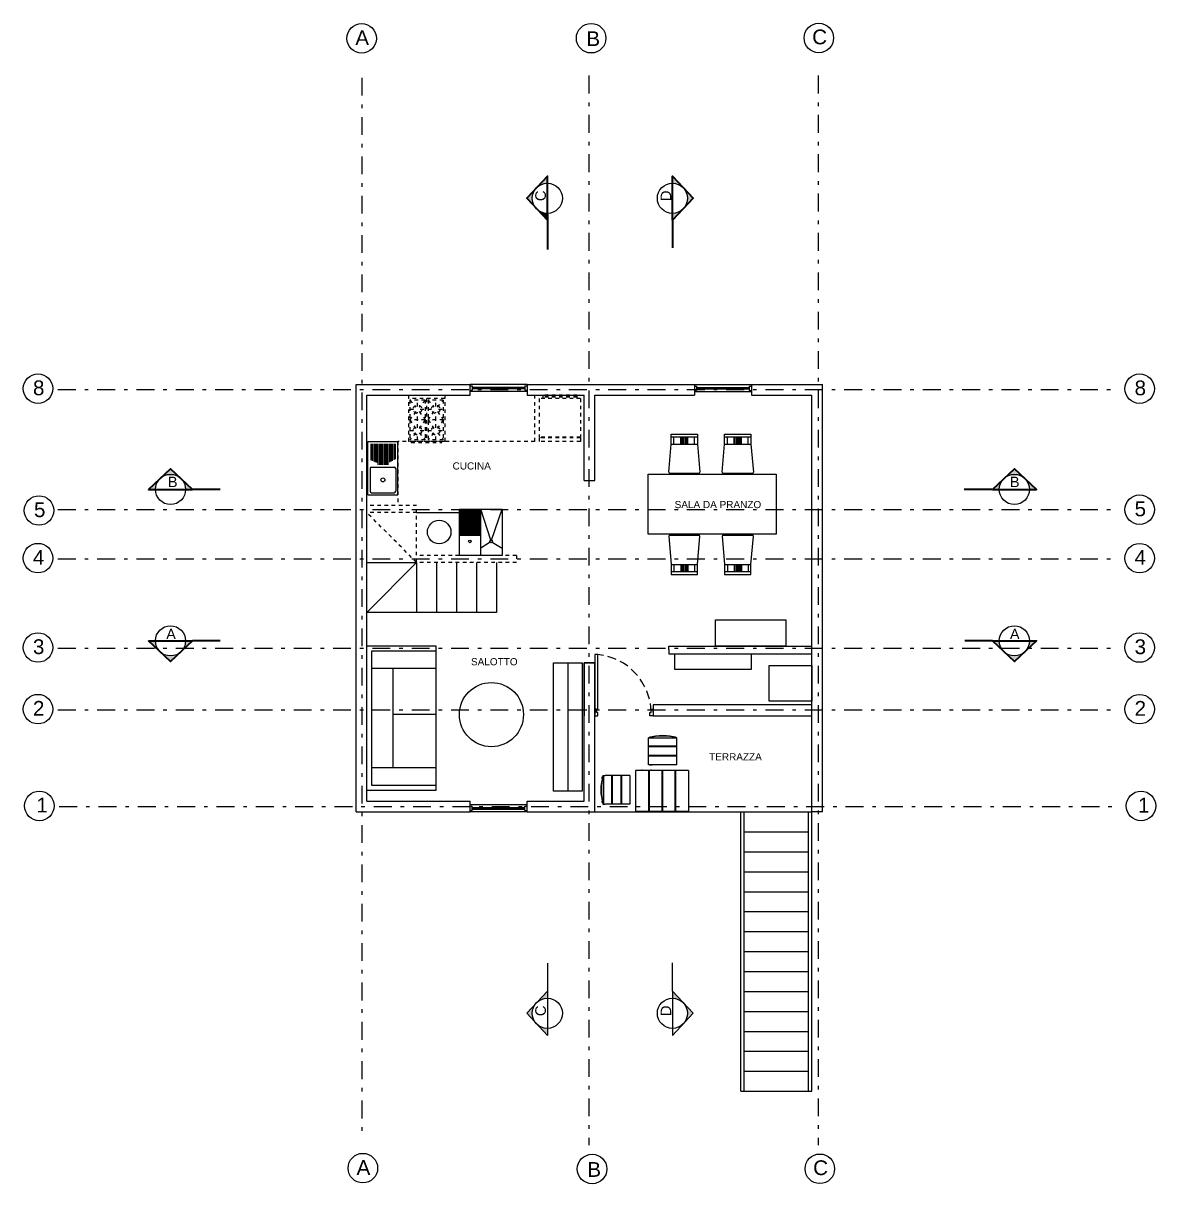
# Model space of a CAD drawing. Header units: inches. Extents: x -26 to 192, y 12 to 124.
# Drawn here: x 122.91 to 154.6, y 11.87 to 44.33 of the extents above; entities that cross this region are included whole.
import ezdxf

# ---------------------------------------------------------------- set-up
doc = ezdxf.new("R2010")
doc.units = ezdxf.units.IN
doc.header["$MEASUREMENT"] = 0
doc.linetypes.add('DASHDOT', pattern=[1, 0.5, -0.25, 0, -0.25])
doc.linetypes.add('HIDDEN', pattern=[0.375, 0.25, -0.125])
for name, color, linetype, lineweight in [('A-ANNO-NOTE', 255, 'Continuous', 35), ('A-FLOR-STRS', 4, 'Continuous', 25), ('A-FURN', 8, 'Continuous', 18), ('A-WALL-FULL-EXTR', 7, 'Continuous', 35), ('A-WALL-FULL-INTR', 7, 'Continuous', 35), ('Arredi', 3, 'Continuous', 15), ('finestre', 4, 'Continuous', 15), ('linee', 255, 'DASHDOT', 13), ('Muri esterni', 1, 'Continuous', 30), ('Muri interni', 1, 'Continuous', 30), ('Scritte', 8, 'Continuous', 18)]:
    doc.layers.add(name, color=color, linetype=linetype, lineweight=lineweight)
doc.layers.add('Porte', color=2, linetype='Continuous')
doc.layers.add('Scale', color=7, linetype='Continuous')
doc.styles.get("Standard").update_dxf_attribs({"font": 'Arial.ttf'})

msp = doc.modelspace()

# ---------------------------------------------------------------- hatches: boundary and pattern name
at = {"layer": 'A-ANNO-NOTE'}
h = msp.add_hatch(color=256, dxfattribs=at)
h.dxf.hatch_style = 1
h.set_gradient(color1=(51, 51, 51), color2=(51, 51, 51), tint=1)
h.paths.add_polyline_path([(137.27, 39.72, -0.207772), (137.578, 39.854), (137.578, 40.05)])
h.paths.add_polyline_path([(137, 39.433), (137.252, 39.164, -0.173896), (137.156, 39.432, -0.190403), (137.27, 39.72)])
h = msp.add_hatch(color=256, dxfattribs=at)
h.dxf.hatch_style = 1
h.set_gradient(color1=(51, 51, 51), color2=(51, 51, 51), tint=1)
h.paths.add_polyline_path([(141.078, 39.854, -0.207772), (141.386, 39.72), (141.078, 40.05)])
h.paths.add_polyline_path([(141.404, 39.164), (141.656, 39.433), (141.386, 39.72, -0.190403), (141.5, 39.432, -0.173896)])
h.paths.add_polyline_path([(141.366, 39.124, -0.190574), (141.078, 39.01), (141.077, 38.817)])
h = msp.add_hatch(color=256, dxfattribs=at)
h.dxf.hatch_style = 1
h.set_gradient(color1=(51, 51, 51), color2=(51, 51, 51), tint=1)
h.paths.add_polyline_path([(137.578, 38.817), (137.578, 39.01, -0.190574), (137.289, 39.124)])
h = msp.add_hatch(color=256, dxfattribs=at)
h.dxf.hatch_style = 1
h.set_gradient(color1=(51, 51, 51), color2=(51, 51, 51), tint=1)
h.paths.add_polyline_path([(126.42, 31.289), (126.614, 31.289, -0.190574), (126.727, 31.578)])
h.paths.add_polyline_path([(126.767, 31.615, -0.173896), (127.035, 31.711, -0.190403), (127.323, 31.597), (127.036, 31.867)])
h.paths.add_polyline_path([(127.653, 31.289), (127.323, 31.597, -0.207772), (127.457, 31.289)])
h = msp.add_hatch(color=256, dxfattribs=at)
h.dxf.hatch_style = 1
h.set_gradient(color1=(51, 51, 51), color2=(51, 51, 51), tint=1)
h.paths.add_polyline_path([(150.029, 31.289), (150.223, 31.289, -0.190574), (150.337, 31.578)])
h.paths.add_polyline_path([(150.377, 31.615, -0.173896), (150.645, 31.711, -0.190403), (150.933, 31.597), (150.645, 31.867)])
h.paths.add_polyline_path([(151.263, 31.289), (150.933, 31.597, -0.207772), (151.066, 31.289)])
h = msp.add_hatch(color=256, dxfattribs=at)
h.dxf.hatch_style = 1
h.set_gradient(color1=(51, 51, 51), color2=(51, 51, 51), tint=1)
h.paths.add_polyline_path([(126.42, 27.056), (126.614, 27.056, 0.190574), (126.727, 26.768)])
h.paths.add_polyline_path([(126.767, 26.73, 0.173896), (127.035, 26.634, 0.190403), (127.323, 26.748), (127.036, 26.478)])
h.paths.add_polyline_path([(127.653, 27.056), (127.323, 26.748, 0.207772), (127.457, 27.056)])
h = msp.add_hatch(color=256, dxfattribs=at)
h.dxf.hatch_style = 1
h.set_gradient(color1=(51, 51, 51), color2=(51, 51, 51), tint=1)
h.paths.add_polyline_path([(150.029, 27.056), (150.223, 27.056, 0.190574), (150.337, 26.768)])
h.paths.add_polyline_path([(150.377, 26.73, 0.173896), (150.645, 26.634, 0.190403), (150.933, 26.748), (150.645, 26.478)])
h.paths.add_polyline_path([(151.263, 27.056), (150.933, 26.748, 0.207772), (151.066, 27.056)])
at = {"layer": 'Arredi'}
h = msp.add_hatch(color=256, dxfattribs=at)
h.dxf.hatch_style = 1
h.set_gradient(color1=(51, 51, 51), color2=(51, 51, 51), tint=1)
h.paths.add_polyline_path([(137.27, 16.354, 0.207772), (137.578, 16.221), (137.578, 16.024)])
h.paths.add_polyline_path([(137, 16.642), (137.252, 16.91, 0.173896), (137.156, 16.642, 0.190403), (137.27, 16.354)])
h.paths.add_polyline_path([(137.578, 17.258), (137.578, 17.064, 0.190574), (137.289, 16.95)])
h = msp.add_hatch(color=256, dxfattribs=at)
h.dxf.hatch_style = 1
h.set_gradient(color1=(51, 51, 51), color2=(51, 51, 51), tint=1)
h.paths.add_polyline_path([(141.077, 17.258), (141.078, 17.064, -0.190574), (141.366, 16.95)])
h.paths.add_polyline_path([(141.404, 16.91, -0.173896), (141.5, 16.642, -0.190403), (141.386, 16.354), (141.656, 16.642)])

# ---------------------------------------------------------------- linework, layer by layer
at = {"lineweight": 0}
msp.add_line((138.904, 25.142), (138.904, 24.964), dxfattribs=at)
at = {"color": 7, "lineweight": 0}
for points in [[(138.904, 26.438), (138.605, 26.438), (138.605, 24.964)], [(141.513, 22.281), (140.06, 22.281)]]:
    msp.add_lwpolyline(points, dxfattribs=at)
at = {"color": 7, "lineweight": 5}
for centre in [(137.577, 16.642), (141.078, 16.642)]:
    msp.add_circle(centre, 0.422, dxfattribs=at)
at = {"color": 7, "lineweight": 0}
for centre, start, end in [((140.062, 22.294), 193.7105, 262.5032), ((141.512, 22.294), 277.4968, 346.2895)]:
    msp.add_arc(centre, 0.0126, start, end, dxfattribs=at)
at = {"layer": 'A-ANNO-NOTE'}
for p, q in [((137.581, 38.984), (137.581, 38.004)), ((141.078, 38.817), (141.078, 38.046)), ((128.424, 31.289), (127.653, 31.289)), ((150.015, 31.289), (149.244, 31.289)), ((128.424, 27.056), (127.653, 27.056)), ((150.032, 27.056), (149.261, 27.056))]:
    msp.add_line(p, q, dxfattribs=at)
for points in [[(137.578, 38.817), (137.578, 40.05), (137, 39.433), (137.578, 38.817), (137.578, 38.817, -17.622565)], [(141.077, 38.817), (141.078, 40.05), (141.656, 39.433), (141.077, 38.817), (141.077, 38.817, 17.622565)], [(126.42, 31.289), (127.653, 31.289), (127.036, 31.867), (126.42, 31.289), (126.42, 31.289, -17.622565)], [(150.029, 31.289), (151.263, 31.289), (150.645, 31.867), (150.029, 31.289), (150.029, 31.289, -17.622565)], [(126.42, 27.056), (127.653, 27.056), (127.036, 26.478), (126.42, 27.056), (126.42, 27.056, 17.622565)], [(150.029, 27.056), (151.263, 27.056), (150.645, 26.478), (150.029, 27.056), (150.029, 27.056, 17.622565)]]:
    msp.add_lwpolyline(points, format="xyb", dxfattribs=at)
at = {"layer": 'A-ANNO-NOTE', "color": 7, "lineweight": 0}
for centre in [(132.383, 43.903), (138.803, 43.908), (145.174, 43.914), (123.327, 34.109), (154.149, 34.108), (123.356, 30.702), (154.149, 30.725), (123.327, 29.37), (154.149, 29.368), (123.327, 26.87), (154.149, 26.869), (123.327, 25.147), (154.149, 25.146), (123.366, 22.441), (154.188, 22.44), (132.417, 12.312), (138.83, 12.288), (145.201, 12.294)]:
    msp.add_circle(centre, 0.413, dxfattribs=at)
at = {"layer": 'A-ANNO-NOTE', "color": 7, "lineweight": 5}
for centre in [(137.577, 39.432), (141.078, 39.432), (127.035, 31.29), (150.645, 31.29), (127.035, 27.056), (150.645, 27.056)]:
    msp.add_circle(centre, 0.422, dxfattribs=at)
at = {"layer": 'A-FLOR-STRS', "color": 7, "lineweight": 0}
msp.add_line((143.088, 21.716), (144.881, 21.716), dxfattribs=at)
at = {"layer": 'A-FURN', "color": 7, "linetype": 'HIDDEN', "lineweight": 0, "ltscale": 0.001}
for p, q in [((138.406, 33.93), (137.449, 33.93)), ((137.449, 33.93), (137.449, 33.831)), ((137.369, 32.755), (137.369, 32.735))]:
    msp.add_line(p, q, dxfattribs=at)
at = {"layer": 'A-FURN', "color": 7, "lineweight": 0}
for p, q in [((132.556, 31.141), (132.556, 32.635)), ((136.313, 29.447), (135.118, 29.447))]:
    msp.add_line(p, q, dxfattribs=at)
for centre, start, end in [((132.658, 31.876), 90, 180), ((133.296, 31.876), 0, 90)]:
    msp.add_arc(centre, 0.0399, start, end, dxfattribs=at)
at = {"layer": 'A-WALL-FULL-EXTR', "color": 7, "lineweight": 0}
for p, q in [((137.011, 34.229), (137.011, 33.93)), ((138.605, 22.274), (138.904, 22.274))]:
    msp.add_line(p, q, dxfattribs=at)
at = {"layer": 'A-WALL-FULL-INTR', "color": 7, "linetype": 'HIDDEN', "lineweight": 0, "ltscale": 0.001}
for p, q in [((133.922, 30.842), (132.528, 30.842)), ((133.922, 30.642), (133.922, 30.842))]:
    msp.add_line(p, q, dxfattribs=at)
at = {"layer": 'Arredi', "color": 7, "linetype": 'HIDDEN', "lineweight": 0, "ltscale": 0.001}
for p, q in [((133.692, 33.93), (133.692, 32.635)), ((134.708, 33.831), (133.692, 33.831)), ((133.731, 33.791), (133.895, 33.591)), ((134.16, 33.791), (133.731, 33.791)), ((133.731, 33.791), (133.731, 33.233)), ((133.946, 33.61), (133.946, 33.791)), ((134.16, 33.784), (133.996, 33.591)), ((134.16, 33.791), (134.16, 33.233)), ((134.2, 33.831), (134.2, 32.635)), ((134.24, 33.791), (134.403, 33.591)), ((134.24, 33.791), (134.24, 33.186)), ((134.668, 33.791), (134.24, 33.791)), ((134.454, 33.61), (134.454, 33.791)), ((134.505, 33.591), (134.668, 33.791)), ((134.668, 33.791), (134.668, 33.233)), ((134.708, 33.93), (134.708, 32.635)), ((137.23, 32.635), (137.23, 33.93)), ((137.35, 33.831), (137.35, 32.755)), ((138.505, 33.831), (137.35, 33.831)), ((138.406, 33.89), (137.449, 33.89)), ((138.406, 33.87), (137.449, 33.87)), ((138.406, 33.93), (138.406, 33.831)), ((138.505, 33.831), (138.505, 32.755)), ((133.731, 33.532), (133.867, 33.532)), ((133.895, 33.472), (133.731, 33.233)), ((133.946, 33.233), (133.946, 33.453)), ((133.996, 33.472), (134.16, 33.233)), ((134.024, 33.532), (134.16, 33.532)), ((134.24, 33.532), (134.375, 33.532)), ((134.24, 33.233), (134.403, 33.472)), ((134.454, 33.233), (134.454, 33.453)), ((134.505, 33.472), (134.668, 33.233)), ((134.532, 33.532), (134.668, 33.532)), ((133.731, 33.233), (133.895, 32.994)), ((133.731, 33.233), (133.731, 32.675)), ((134.16, 33.233), (133.731, 33.233)), ((133.946, 33.012), (133.946, 33.233)), ((134.16, 33.233), (133.996, 32.994)), ((134.16, 33.233), (134.16, 32.675)), ((134.24, 33.233), (134.403, 32.994)), ((134.668, 33.233), (134.24, 33.233)), ((134.24, 33.193), (134.24, 32.675)), ((134.454, 33.012), (134.454, 33.233)), ((134.668, 33.233), (134.505, 32.994)), ((134.668, 33.233), (134.668, 32.675)), ((133.731, 32.934), (133.867, 32.934)), ((133.895, 32.874), (133.731, 32.675)), ((133.946, 32.675), (133.946, 32.855)), ((133.996, 32.874), (134.16, 32.675)), ((134.024, 32.934), (134.16, 32.934)), ((134.24, 32.934), (134.375, 32.934)), ((134.403, 32.874), (134.24, 32.675)), ((134.454, 32.675), (134.454, 32.855)), ((134.505, 32.874), (134.668, 32.675)), ((134.532, 32.934), (134.668, 32.934)), ((137.23, 32.635), (133.393, 32.635)), ((133.393, 32.635), (133.393, 30.842)), ((134.708, 32.635), (133.692, 32.635)), ((134.16, 32.675), (133.731, 32.675)), ((134.668, 32.675), (134.24, 32.675)), ((138.505, 32.755), (137.35, 32.755)), ((138.505, 32.735), (137.35, 32.735)), ((137.35, 32.735), (137.35, 32.635)), ((138.505, 32.635), (137.35, 32.635)), ((138.485, 32.755), (138.485, 32.735)), ((138.505, 32.735), (138.505, 32.635))]:
    msp.add_line(p, q, dxfattribs=at)
at = {"layer": 'Arredi', "color": 7, "lineweight": 0}
for p, q in [((132.556, 32.635), (133.393, 32.635)), ((132.641, 32.567), (132.641, 32.111)), ((132.681, 32.567), (132.681, 32.089)), ((132.721, 32.567), (132.721, 32.071)), ((132.761, 32.567), (132.761, 32.055)), ((132.8, 32.567), (132.8, 32.043)), ((132.84, 32.567), (132.84, 31.978)), ((132.88, 32.567), (132.88, 31.978)), ((132.92, 32.567), (132.92, 31.978)), ((132.96, 32.567), (132.96, 31.978)), ((133, 32.567), (133, 31.978)), ((133.04, 32.567), (133.04, 31.978)), ((133.079, 32.567), (133.079, 31.978)), ((133.119, 32.567), (133.119, 31.978)), ((133.159, 32.567), (133.159, 32.057)), ((133.199, 32.567), (133.199, 32.073)), ((133.239, 32.567), (133.239, 32.091)), ((133.279, 32.567), (133.279, 32.114)), ((133.319, 32.567), (133.319, 32.141)), ((133.393, 31.141), (133.393, 32.635)), ((140.974, 31.773), (141.041, 32.559)), ((141.041, 32.759), (141.778, 32.759)), ((141.041, 32.559), (141.778, 32.559)), ((141.121, 32.559), (141.121, 32.759)), ((141.31, 32.559), (141.31, 32.759)), ((141.33, 32.559), (141.33, 32.759)), ((141.37, 32.559), (141.37, 32.759)), ((141.39, 32.559), (141.39, 32.759)), ((141.43, 32.559), (141.43, 32.759)), ((141.449, 32.559), (141.449, 32.759)), ((141.489, 32.559), (141.489, 32.759)), ((141.509, 32.559), (141.509, 32.759)), ((141.699, 32.559), (141.699, 32.759)), ((141.778, 32.559), (141.845, 31.772)), ((142.471, 31.774), (142.538, 32.56)), ((142.538, 32.759), (143.276, 32.759)), ((142.538, 32.56), (143.276, 32.56)), ((142.618, 32.56), (142.618, 32.759)), ((142.807, 32.56), (142.807, 32.759)), ((142.827, 32.56), (142.827, 32.759)), ((142.867, 32.56), (142.867, 32.759)), ((142.887, 32.56), (142.887, 32.759)), ((142.927, 32.56), (142.927, 32.759)), ((142.947, 32.56), (142.947, 32.759)), ((142.987, 32.56), (142.987, 32.759)), ((143.007, 32.56), (143.007, 32.759)), ((143.196, 32.56), (143.196, 32.759)), ((143.276, 32.56), (143.343, 31.772)), ((132.618, 31.876), (132.618, 31.238)), ((132.658, 31.916), (133.296, 31.916)), ((133.336, 31.876), (133.336, 31.238)), ((141.002, 31.742), (141.818, 31.742)), ((142.499, 31.743), (143.315, 31.743)), ((132.658, 31.198), (133.296, 31.198)), ((132.556, 31.141), (133.393, 31.141)), ((135.118, 29.447), (135.118, 30.742)), ((135.118, 30.742), (136.313, 30.742)), ((135.118, 30.724), (135.716, 30.724)), ((135.118, 30.704), (135.716, 30.704)), ((135.118, 30.684), (135.716, 30.684)), ((135.118, 30.664), (135.716, 30.664)), ((135.118, 30.645), (135.716, 30.645)), ((135.118, 30.625), (135.716, 30.625)), ((135.118, 30.605), (135.716, 30.605)), ((135.118, 30.585), (135.716, 30.585)), ((135.118, 30.565), (135.716, 30.565)), ((135.118, 30.545), (135.716, 30.545)), ((135.118, 30.545), (135.716, 30.545)), ((135.118, 30.525), (135.716, 30.525)), ((135.998, 29.872), (135.716, 30.742)), ((135.716, 29.447), (135.716, 30.742)), ((136.019, 29.872), (136.313, 30.742)), ((136.313, 30.742), (136.313, 29.447)), ((135.118, 30.505), (135.716, 30.505)), ((135.118, 30.485), (135.716, 30.485)), ((135.118, 30.465), (135.716, 30.465)), ((135.118, 30.445), (135.716, 30.445)), ((135.118, 30.425), (135.716, 30.425)), ((135.118, 30.405), (135.716, 30.405)), ((135.118, 30.385), (135.716, 30.385)), ((135.118, 30.385), (135.716, 30.385)), ((135.118, 30.366), (135.716, 30.366)), ((135.118, 30.366), (135.716, 30.366)), ((135.118, 30.346), (135.716, 30.346)), ((135.118, 30.346), (135.716, 30.346)), ((135.118, 30.326), (135.716, 30.326)), ((135.118, 30.326), (135.716, 30.326)), ((135.118, 30.306), (135.716, 30.306)), ((135.118, 30.306), (135.716, 30.306)), ((135.118, 30.286), (135.716, 30.286)), ((135.118, 30.266), (135.716, 30.266)), ((135.118, 30.246), (135.716, 30.246)), ((135.118, 30.226), (135.716, 30.226)), ((135.118, 30.206), (135.716, 30.206)), ((135.118, 30.186), (135.716, 30.186)), ((135.118, 30.166), (135.716, 30.166)), ((135.118, 30.146), (135.716, 30.146)), ((135.118, 30.126), (135.716, 30.126)), ((135.118, 30.107), (135.716, 30.107)), ((135.118, 30.087), (135.716, 30.087)), ((135.118, 30.067), (135.716, 30.067)), ((135.118, 30.047), (135.716, 30.047)), ((135.118, 30.027), (135.716, 30.027)), ((135.118, 30.007), (135.716, 30.007)), ((140.974, 29.979), (141.041, 29.193)), ((141.002, 30.01), (141.818, 30.01)), ((141.778, 29.193), (141.845, 29.981)), ((142.471, 29.979), (142.538, 29.193)), ((142.499, 30.01), (143.315, 30.01)), ((143.276, 29.193), (143.343, 29.98)), ((135.978, 29.817), (135.716, 29.646)), ((136.039, 29.818), (136.313, 29.646)), ((141.041, 29.193), (141.778, 29.193)), ((141.041, 28.994), (141.778, 28.994)), ((141.121, 29.193), (141.121, 28.994)), ((141.31, 29.193), (141.31, 28.994)), ((141.33, 29.193), (141.33, 28.994)), ((141.37, 29.193), (141.37, 28.994)), ((141.39, 29.193), (141.39, 28.994)), ((141.43, 29.193), (141.43, 28.994)), ((141.449, 29.193), (141.449, 28.994)), ((141.489, 29.193), (141.489, 28.994)), ((141.509, 29.193), (141.509, 28.994)), ((141.699, 29.193), (141.699, 28.994)), ((142.538, 29.193), (143.276, 29.193)), ((142.538, 28.993), (143.276, 28.993)), ((142.618, 29.193), (142.618, 28.993)), ((142.807, 29.193), (142.807, 28.993)), ((142.827, 29.193), (142.827, 28.993)), ((142.867, 29.193), (142.867, 28.993)), ((142.887, 29.193), (142.887, 28.993)), ((142.927, 29.193), (142.927, 28.993)), ((142.947, 29.193), (142.947, 28.993)), ((142.987, 29.193), (142.987, 28.993)), ((143.007, 29.193), (143.007, 28.993)), ((143.196, 29.193), (143.196, 28.993)), ((138.152, 26.438), (138.152, 22.852)), ((134.46, 26.279), (132.667, 26.279)), ((133.265, 23.509), (133.265, 26.279)), ((134.46, 24.994), (133.265, 24.994)), ((140.448, 24.37), (140.448, 24.359)), ((140.448, 24.37), (140.492, 24.37)), ((141.125, 24.37), (141.165, 24.37)), ((141.165, 24.37), (141.165, 24.359)), ((141.205, 23.591), (141.205, 24.348)), ((141.205, 24.334), (140.408, 24.334)), ((141.205, 24.109), (140.408, 24.109)), ((141.205, 24.089), (140.408, 24.089)), ((140.727, 24.089), (140.727, 24.109)), ((140.886, 24.089), (140.886, 24.109)), ((141.205, 23.85), (140.408, 23.85)), ((141.205, 23.83), (140.408, 23.83)), ((140.727, 23.83), (140.727, 23.85)), ((140.886, 23.83), (140.886, 23.85)), ((134.46, 23.509), (132.667, 23.509)), ((140.232, 23.437), (140.212, 23.437)), ((140.408, 23.437), (140.408, 22.281)), ((140.428, 23.437), (140.428, 22.281)), ((140.448, 23.591), (140.508, 23.591)), ((140.491, 23.437), (140.471, 23.437)), ((140.777, 23.437), (140.777, 22.281)), ((140.797, 23.437), (140.797, 22.281)), ((141.145, 23.437), (141.145, 22.281)), ((141.165, 23.437), (141.165, 22.281)), ((139.11, 23.25), (139.122, 23.25)), ((139.11, 23.21), (139.11, 23.25)), ((139.133, 23.29), (139.192, 23.29)), ((139.146, 23.29), (139.146, 22.493)), ((139.89, 23.29), (139.192, 23.29)), ((139.372, 23.29), (139.372, 22.493)), ((139.392, 23.29), (139.392, 22.493)), ((139.631, 23.29), (139.631, 22.493)), ((139.651, 23.29), (139.651, 22.493)), ((139.392, 22.971), (139.372, 22.971)), ((139.372, 22.812), (139.392, 22.812)), ((139.651, 22.971), (139.631, 22.971)), ((139.631, 22.812), (139.651, 22.812)), ((140.428, 22.939), (140.408, 22.939)), ((140.428, 22.78), (140.408, 22.78)), ((140.797, 22.939), (140.777, 22.939)), ((140.797, 22.78), (140.777, 22.78)), ((141.165, 22.939), (141.145, 22.939)), ((141.165, 22.78), (141.145, 22.78)), ((139.11, 22.533), (139.11, 22.577)), ((139.11, 22.533), (139.121, 22.533)), ((139.133, 22.493), (139.192, 22.493))]:
    msp.add_line(p, q, dxfattribs=at)
at = {"layer": 'Arredi', "color": 0, "lineweight": 0}
msp.add_line((133.922, 30.642), (135.118, 30.642), dxfattribs=at)
at = {"layer": 'Arredi'}
for p, q in [((137.578, 18.039), (137.578, 17.258)), ((141.078, 17.258), (141.078, 18.051))]:
    msp.add_line(p, q, dxfattribs=at)
at = {"layer": 'Arredi', "color": 7, "lineweight": 0}
for points in [[(141.041, 32.559), (141.041, 32.838), (141.778, 32.838), (141.778, 32.559)], [(142.538, 32.56), (142.538, 32.839), (143.276, 32.839), (143.276, 32.56)], [(140.395, 31.713), (143.982, 31.713), (143.982, 30.039), (140.395, 30.039), (140.395, 31.713)], [(141.041, 29.193), (141.041, 28.914), (141.778, 28.914), (141.778, 29.193)], [(142.538, 29.193), (142.538, 28.914), (143.276, 28.914), (143.276, 29.193)], [(142.28, 27.64), (144.253, 27.64), (144.253, 26.903), (142.28, 26.903), (142.28, 27.64)], [(134.46, 22.872), (132.528, 22.872), (132.528, 26.916), (134.46, 26.916), (134.46, 22.872)], [(134.46, 23.011), (132.667, 23.011), (132.667, 26.777), (134.46, 26.777)], [(143.281, 26.257), (141.149, 26.257), (141.149, 26.696), (143.281, 26.696), (143.281, 26.257)], [(138.551, 26.438), (138.551, 22.852), (137.754, 22.852), (137.754, 26.438), (138.551, 26.438)], [(144.981, 26.365), (144.981, 25.368), (143.785, 25.368), (143.785, 26.365), (144.981, 26.365)], [(141.205, 23.591), (140.408, 23.591), (140.408, 24.348)], [(140.05, 22.291), (140.05, 23.428)], [(140.06, 23.437), (141.513, 23.437)], [(141.524, 23.428), (141.524, 22.291)], [(139.89, 23.29), (139.89, 22.493), (139.192, 22.493)]]:
    msp.add_lwpolyline(points, dxfattribs=at)
at = {"layer": 'Arredi', "color": 7, "linetype": 'HIDDEN', "lineweight": 0, "ltscale": 0.001}
msp.add_lwpolyline([(134.63, 32.628), (133.771, 32.628), (133.771, 32.602), (134.63, 32.602)], close=True, dxfattribs=at)
for centre in [(133.946, 33.532), (134.454, 33.532), (133.946, 32.934), (134.454, 32.934)]:
    msp.add_circle(centre, 0.118, dxfattribs=at)
at = {"layer": 'Arredi', "color": 7, "lineweight": 0}
for centre, radius in [((132.977, 31.557), 0.0565), ((135.412, 29.837), 0.0361), ((136.008, 29.837), 0.0361), ((136.014, 24.994), 0.897)]:
    msp.add_circle(centre, radius, dxfattribs=at)
at = {"layer": 'Arredi', "color": 0, "lineweight": 0}
msp.add_circle((134.552, 30.099), 0.329, dxfattribs=at)
at = {"layer": 'Arredi', "color": 7, "lineweight": 0}
for centre, radius, start, end in [((141.007, 31.775), 0.0335, 183.7254, 260.454), ((141.812, 31.775), 0.0335, 279.546, 354.0375), ((142.505, 31.776), 0.0335, 183.7254, 260.454), ((143.31, 31.776), 0.0335, 279.546, 354.0375), ((132.658, 31.238), 0.0399, 180, 270), ((133.296, 31.238), 0.0399, 270, 0), ((141.007, 29.977), 0.0335, 99.546, 176.2746), ((141.812, 29.977), 0.0335, 5.9625, 80.454), ((142.505, 29.977), 0.0335, 99.546, 176.2746), ((143.31, 29.977), 0.0335, 5.9625, 80.454), ((140.807, 23.004), 1.402, 73.4852, 106.5148), ((140.807, 22.997), 1.395, 73.4037, 106.5963), ((140.062, 23.425), 0.0126, 97.4968, 166.2895), ((141.512, 23.425), 0.0126, 13.7105, 82.5032), ((140.477, 22.892), 1.402, 163.4852, 196.5148), ((140.484, 22.892), 1.395, 163.4037, 196.5963)]:
    msp.add_arc(centre, radius, start, end, dxfattribs=at)
at = {"layer": 'finestre', "color": 7, "lineweight": 0}
for p, q in [((137.011, 34.229), (135.417, 34.229)), ((135.417, 34.189), (135.477, 34.189)), ((135.477, 34.149), (136.951, 34.149)), ((135.477, 34.129), (136.951, 34.129)), ((135.477, 34.109), (136.951, 34.109)), ((136.951, 34.189), (137.011, 34.189)), ((141.693, 34.18), (141.753, 34.18)), ((141.753, 34.14), (143.227, 34.14)), ((141.753, 34.12), (143.227, 34.12)), ((141.753, 34.1), (143.227, 34.1)), ((143.227, 34.18), (143.287, 34.18)), ((135.417, 34.07), (135.477, 34.07)), ((137.011, 34.03), (135.417, 34.03)), ((136.951, 34.07), (137.011, 34.07)), ((141.693, 34.06), (141.753, 34.06)), ((143.287, 34.02), (141.693, 34.02)), ((143.227, 34.06), (143.287, 34.06)), ((137.011, 22.473), (135.417, 22.473)), ((135.417, 22.433), (135.477, 22.433)), ((135.477, 22.393), (136.951, 22.393)), ((136.951, 22.433), (137.011, 22.433)), ((135.417, 22.314), (135.477, 22.314)), ((137.011, 22.274), (135.417, 22.274)), ((135.477, 22.374), (136.951, 22.374)), ((135.477, 22.354), (136.951, 22.354)), ((136.951, 22.314), (137.011, 22.314))]:
    msp.add_line(p, q, dxfattribs=at)
at = {"layer": 'finestre', "color": 7, "lineweight": 0, "ltscale": 0.001}
for p, q in [((135.477, 34.189), (135.477, 34.07)), ((136.951, 34.189), (136.951, 34.07)), ((141.753, 34.18), (141.753, 34.06)), ((143.227, 34.18), (143.227, 34.06)), ((135.477, 22.314), (135.477, 22.433)), ((136.951, 22.314), (136.951, 22.433))]:
    msp.add_line(p, q, dxfattribs=at)
at = {"layer": 'linee'}
for p, q in [((138.743, 42.861), (138.743, 12.952)), ((145.156, 42.861), (145.156, 12.952)), ((132.389, 42.804), (132.389, 13.165)), ((123.884, 34.088), (153.524, 34.088)), ((123.884, 30.733), (153.524, 30.733)), ((123.884, 29.349), (153.524, 29.349)), ((123.884, 26.849), (153.524, 26.849)), ((123.884, 25.126), (153.524, 25.126)), ((123.923, 22.421), (153.563, 22.421))]:
    msp.add_line(p, q, dxfattribs=at)
at = {"layer": 'Muri esterni', "color": 7, "lineweight": 0}
for p, q in [((132.229, 22.274), (132.229, 34.229)), ((132.229, 34.229), (135.417, 34.229)), ((135.417, 33.93), (135.417, 34.229)), ((137.011, 34.229), (138.605, 34.229)), ((138.605, 34.229), (138.904, 34.229)), ((138.904, 34.229), (145.28, 34.229)), ((141.693, 34.229), (141.693, 33.93)), ((143.287, 34.229), (143.287, 33.93)), ((145.28, 22.274), (145.28, 34.229)), ((132.528, 22.573), (132.528, 33.93)), ((132.528, 33.93), (135.417, 33.93)), ((137.011, 33.93), (138.605, 33.93)), ((138.904, 33.93), (141.693, 33.93)), ((143.287, 33.93), (144.981, 33.93)), ((144.981, 22.274), (144.981, 33.93)), ((138.605, 22.573), (138.605, 26.438)), ((138.904, 22.274), (138.904, 26.438)), ((144.976, 25.263), (140.535, 25.263)), ((140.535, 25.263), (140.539, 24.964)), ((140.539, 24.964), (144.981, 24.964)), ((132.528, 22.573), (135.417, 22.573)), ((135.417, 22.274), (135.417, 22.573)), ((137.011, 22.274), (137.011, 22.573)), ((137.011, 22.573), (138.605, 22.573)), ((132.229, 22.274), (135.417, 22.274)), ((137.011, 22.274), (138.605, 22.274)), ((145.28, 22.274), (144.981, 22.274))]:
    msp.add_line(p, q, dxfattribs=at)
at = {"layer": 'Muri esterni'}
msp.add_line((138.605, 26.438), (138.904, 26.438), dxfattribs=at)
at = {"layer": 'Muri interni', "color": 7, "lineweight": 0}
for p, q in [((138.605, 31.539), (138.605, 33.93)), ((138.904, 31.539), (138.904, 33.93)), ((138.605, 31.539), (138.904, 31.539))]:
    msp.add_line(p, q, dxfattribs=at)
at = {"layer": 'Muri interni', "color": 7, "linetype": 'HIDDEN', "lineweight": 0, "ltscale": 0.001}
for p, q in [((136.712, 29.447), (133.922, 29.447)), ((136.712, 29.248), (133.922, 29.248)), ((136.712, 29.447), (136.712, 29.248))]:
    msp.add_line(p, q, dxfattribs=at)
at = {"layer": 'Muri interni', "color": 7, "lineweight": 0}
for points in [[(140.978, 26.818), (140.978, 26.903), (144.981, 26.903)], [(140.978, 26.818), (140.978, 26.696), (144.97, 26.696)]]:
    msp.add_lwpolyline(points, dxfattribs=at)
at = {"layer": 'Porte', "color": 0, "lineweight": 0}
for p, q in [((138.994, 26.672), (138.904, 26.672)), ((138.904, 26.672), (138.904, 25.142)), ((138.994, 25.142), (138.994, 26.672)), ((138.904, 25.142), (138.994, 25.142)), ((138.954, 25.142), (138.904, 25.142)), ((138.954, 25.052), (138.954, 25.142)), ((138.994, 25.052), (138.954, 25.052)), ((138.994, 24.962), (138.994, 25.052)), ((140.444, 24.962), (140.444, 25.052)), ((140.444, 25.052), (140.484, 25.052)), ((140.484, 25.142), (140.534, 25.142)), ((140.534, 25.142), (140.535, 24.964)), ((138.904, 24.962), (138.994, 24.962)), ((140.534, 24.962), (140.444, 24.962))]:
    msp.add_line(p, q, dxfattribs=at)
at = {"layer": 'Porte', "color": 0, "linetype": 'HIDDEN', "lineweight": 0}
msp.add_arc((138.825, 25.022), 1.66, 1.0665, 84.1436, dxfattribs=at)
at = {"layer": 'Scale', "color": 7, "linetype": 'HIDDEN', "lineweight": 0, "ltscale": 0.001}
for p, q in [((133.922, 30.642), (132.528, 30.642)), ((133.922, 29.248), (132.528, 30.642)), ((133.922, 29.248), (133.922, 30.642))]:
    msp.add_line(p, q, dxfattribs=at)
at = {"layer": 'Scale', "color": 7, "lineweight": 0}
for p, q in [((132.528, 29.248), (133.922, 29.248)), ((133.922, 29.248), (133.922, 27.853)), ((134.48, 29.248), (134.48, 27.853)), ((135.038, 29.248), (135.038, 27.853)), ((135.596, 29.248), (135.596, 27.853)), ((136.154, 29.248), (136.154, 27.853)), ((136.154, 27.853), (132.528, 27.853)), ((138.904, 22.274), (143.188, 22.274)), ((142.988, 14.463), (142.988, 22.274)), ((143.088, 14.463), (143.088, 22.274)), ((143.088, 22.274), (144.981, 22.274)), ((144.881, 14.463), (144.881, 22.274)), ((144.981, 14.463), (144.981, 22.274)), ((143.088, 21.158), (144.881, 21.158)), ((143.088, 20.6), (144.881, 20.6)), ((143.088, 20.042), (144.881, 20.042)), ((143.088, 19.484), (144.881, 19.484)), ((143.088, 18.927), (144.881, 18.927)), ((143.088, 18.369), (144.881, 18.369)), ((143.088, 17.811), (144.881, 17.811)), ((143.088, 17.253), (144.881, 17.253)), ((143.088, 16.695), (144.881, 16.695)), ((143.088, 16.137), (144.881, 16.137)), ((143.088, 15.579), (144.881, 15.579)), ((143.088, 15.021), (144.881, 15.021))]:
    msp.add_line(p, q, dxfattribs=at)
at = {"layer": 'Scale', "color": 7, "linetype": 'DASHDOT', "lineweight": 0, "ltscale": 15}
msp.add_line((133.922, 29.248), (132.528, 27.853), dxfattribs=at)
at = {"layer": 'Scale', "color": 250, "lineweight": 0}
msp.add_line((142.988, 14.463), (144.981, 14.463), dxfattribs=at)
at = {"layer": 'Scale'}
for points in [[(137.578, 17.258), (137.578, 16.024), (137, 16.642), (137.578, 17.258), (137.578, 17.258, 17.622565)], [(141.077, 17.258), (141.078, 16.024), (141.656, 16.642), (141.077, 17.258), (141.077, 17.258, -17.622565)]]:
    msp.add_lwpolyline(points, format="xyb", dxfattribs=at)

# ---------------------------------------------------------------- texts
at = {"layer": 'A-ANNO-NOTE', "color": 7, "lineweight": 0, "attachment_point": 1}
for s, insert, char_height in [('C', (144.988, 44.15), 0.413), ('B', (126.963, 31.645), 0.289), ('B', (150.521, 31.645), 0.289), ('A', (126.915, 27.393), 0.289), ('A', (150.521, 27.393), 0.289), ('C', (145.015, 12.53), 0.413)]:
    msp.add_mtext_dynamic_manual_height_columns(s, width=2.13344, gutter_width=1, heights=[0], dxfattribs=dict(at, insert=insert, char_height=char_height))
at = {"layer": 'A-ANNO-NOTE', "color": 7, "lineweight": 5, "attachment_point": 1}
for s, insert, char_height in [('A', (132.205, 44.127), 0.413), ('B', (138.669, 44.101), 0.413), ('8 ', (123.186, 34.338), 0.4134), ('8', (154.008, 34.336), 0.413), ('5', (123.215, 30.93), 0.413), ('5', (154.008, 30.953), 0.413), ('4', (123.186, 29.598), 0.413), ('4', (154.008, 29.597), 0.413), ('3', (123.186, 27.099), 0.413), ('3', (154.008, 27.098), 0.413), ('2', (123.186, 25.375), 0.413), ('2', (154.008, 25.374), 0.413), ('1', (123.282, 22.67), 0.413), ('1', (154.104, 22.669), 0.413), ('A', (132.24, 12.535), 0.413), ('B', (138.696, 12.481), 0.413)]:
    msp.add_mtext_dynamic_manual_height_columns(s, width=2.13344, gutter_width=1, heights=[0], dxfattribs=dict(at, insert=insert, char_height=char_height))
at = {"layer": 'A-ANNO-NOTE', "char_height": 0.297, "attachment_point": 1, "rotation": 90}
for s, insert in [('C', (137.24, 39.351)), ('D', (140.748, 39.351))]:
    msp.add_mtext_dynamic_manual_height_columns(s, width=0.70219, gutter_width=1, heights=[0], dxfattribs=dict(at, insert=insert))
at = {"layer": 'Arredi', "char_height": 0.297, "attachment_point": 1, "rotation": 90}
for s, insert in [('C', (137.24, 16.561)), ('D', (140.748, 16.561))]:
    msp.add_mtext_dynamic_manual_height_columns(s, width=0.70219, gutter_width=1, heights=[0], dxfattribs=dict(at, insert=insert))
at = {"layer": 'Scritte'}
msp.add_text('SALA DA PRANZO', height=0.2, dxfattribs=at).set_placement((141.14, 30.767))
at = {"layer": 'Scritte', "char_height": 0.2, "attachment_point": 1}
for s, insert in [('CUCINA', (134.927, 32.047)), ('SALOTTO', (135.442, 26.573)), ('TERRAZZA', (142.104, 23.915))]:
    msp.add_mtext_dynamic_manual_height_columns(s, width=2.19783, gutter_width=1, heights=[0], dxfattribs=dict(at, insert=insert))

doc.saveas('drawing.dxf')
